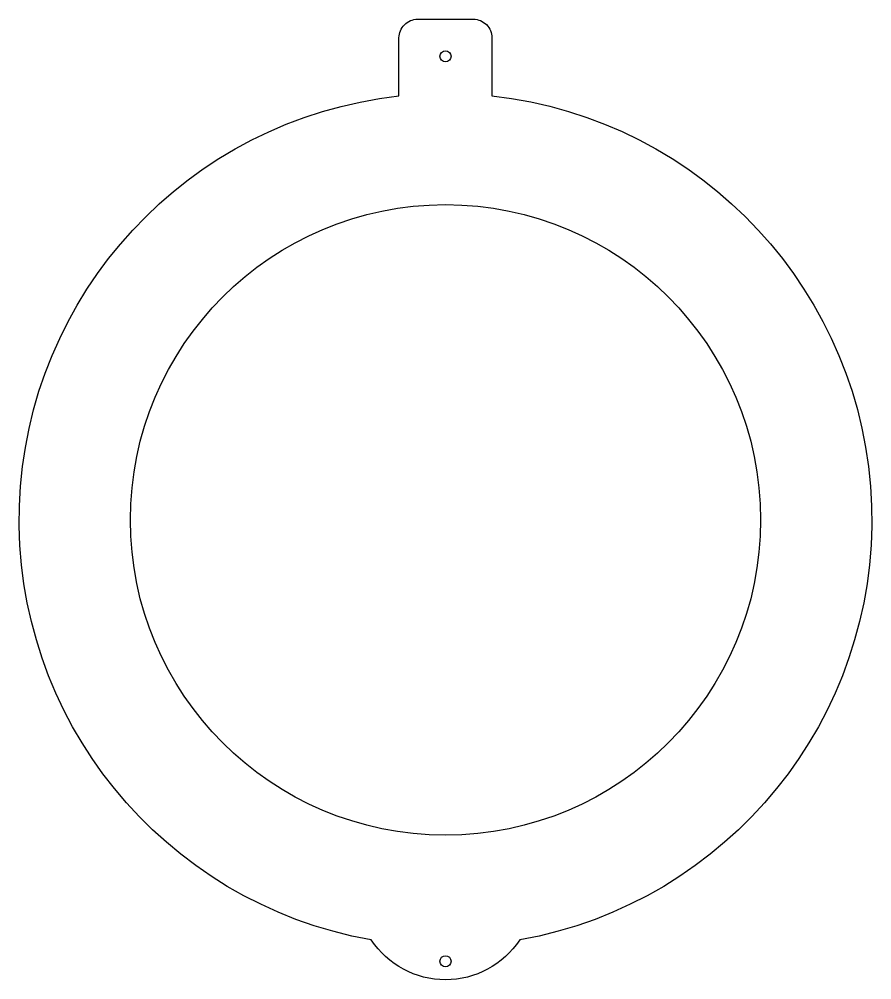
# Model space of a CAD drawing. Header units: millimetres. Extents: x -115 to 115, y -124 to 135.
import ezdxf

# ---------------------------------------------------------------- set-up
doc = ezdxf.new("R2010")
doc.units = ezdxf.units.MM
doc.layers.get('0').update_dxf_attribs({"linetype": 'CONTINUOUS'})

msp = doc.modelspace()

# ---------------------------------------------------------------- linework, layer by layer
msp.add_lwpolyline([(-7.55, 135), (7.52, 135, -0.414214), (12.52, 130), (12.52, 114.32, -0.867181), (20.01, -113.25, -0.537367), (-20.01, -113.25, -0.867099), (-12.55, 114.31), (-12.55, 129.99, -0.414214)], format="xyb", close=True)
for centre, radius in [((0, 125), 1.5), ((0, 0), 85), ((0, -119), 1.5)]:
    msp.add_circle(centre, radius)

doc.saveas('drawing.dxf')
